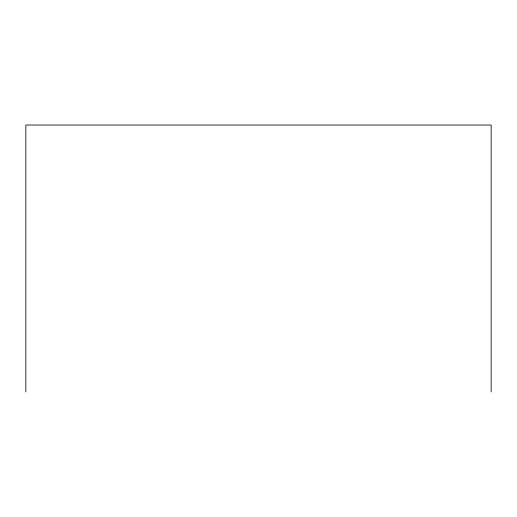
<?xml version="1.0" encoding="UTF-8"?>
<svg xmlns="http://www.w3.org/2000/svg" width="517" height="517" viewBox="0 0 517 517"><rect width="100%" height="100%" fill="white"/><g stroke="black" fill="none" stroke-linecap="round" stroke-linejoin="round"><path stroke-width="0.78" d="M491.15 391.976L491.15 125.024L25.85 125.024L25.85 391.976"/></g></svg>
